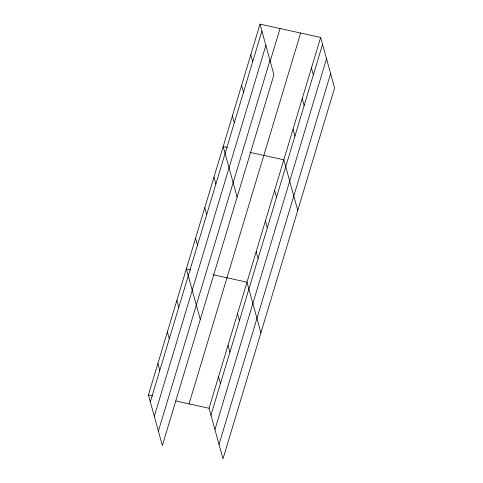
<?xml version="1.0" encoding="UTF-8"?>
<svg xmlns="http://www.w3.org/2000/svg" width="483" height="483" viewBox="0 0 483 483"><rect width="100%" height="100%" fill="white"/><g stroke="black" fill="none" stroke-linecap="round" stroke-linejoin="round"><path stroke-width="0.72" d="M260.011 24.15L273.946 74.738L162.348 445.574L148.414 394.991L260.011 24.15L320.652 37.426L334.586 88.009L222.989 458.85L209.054 408.262L320.652 37.426M150.316 401.892L261.913 31.057M154.288 416.31L265.885 45.468M158.382 431.162L269.979 60.321M270.172 61.263L280.025 28.533M189.04 403.885L300.637 33.043M210.956 415.169L322.553 44.333M214.923 429.586L326.52 58.745M219.016 444.432L330.614 73.597M227.475 147.466L223.188 146.524L237.123 197.112M249.826 152.356L283.823 159.801L297.757 210.389M190.646 269.84L186.36 268.904L200.294 319.486M212.997 274.736L246.994 282.181L260.929 332.763M148.414 394.991L152.706 395.927M175.788 400.981L209.054 408.262M311.444 68.018L313.346 74.925M302.237 98.617L304.139 105.517M293.03 129.209L294.932 136.115M250.804 54.742L252.706 61.649M274.616 190.399L276.517 197.299M241.603 85.34L243.504 92.241M265.409 220.991L267.31 227.898M232.395 115.932L234.297 122.839M256.201 251.583L258.103 258.49M213.981 177.122L215.883 184.023M237.509 313.702L239.411 320.603M204.774 207.714L206.676 214.621M228.024 345.224L229.926 352.125M195.567 238.312L197.469 245.213M218.539 376.746L220.441 383.647M176.875 300.426L178.776 307.327M167.39 331.948L169.291 338.849M157.905 363.47L159.807 370.37"/></g></svg>
